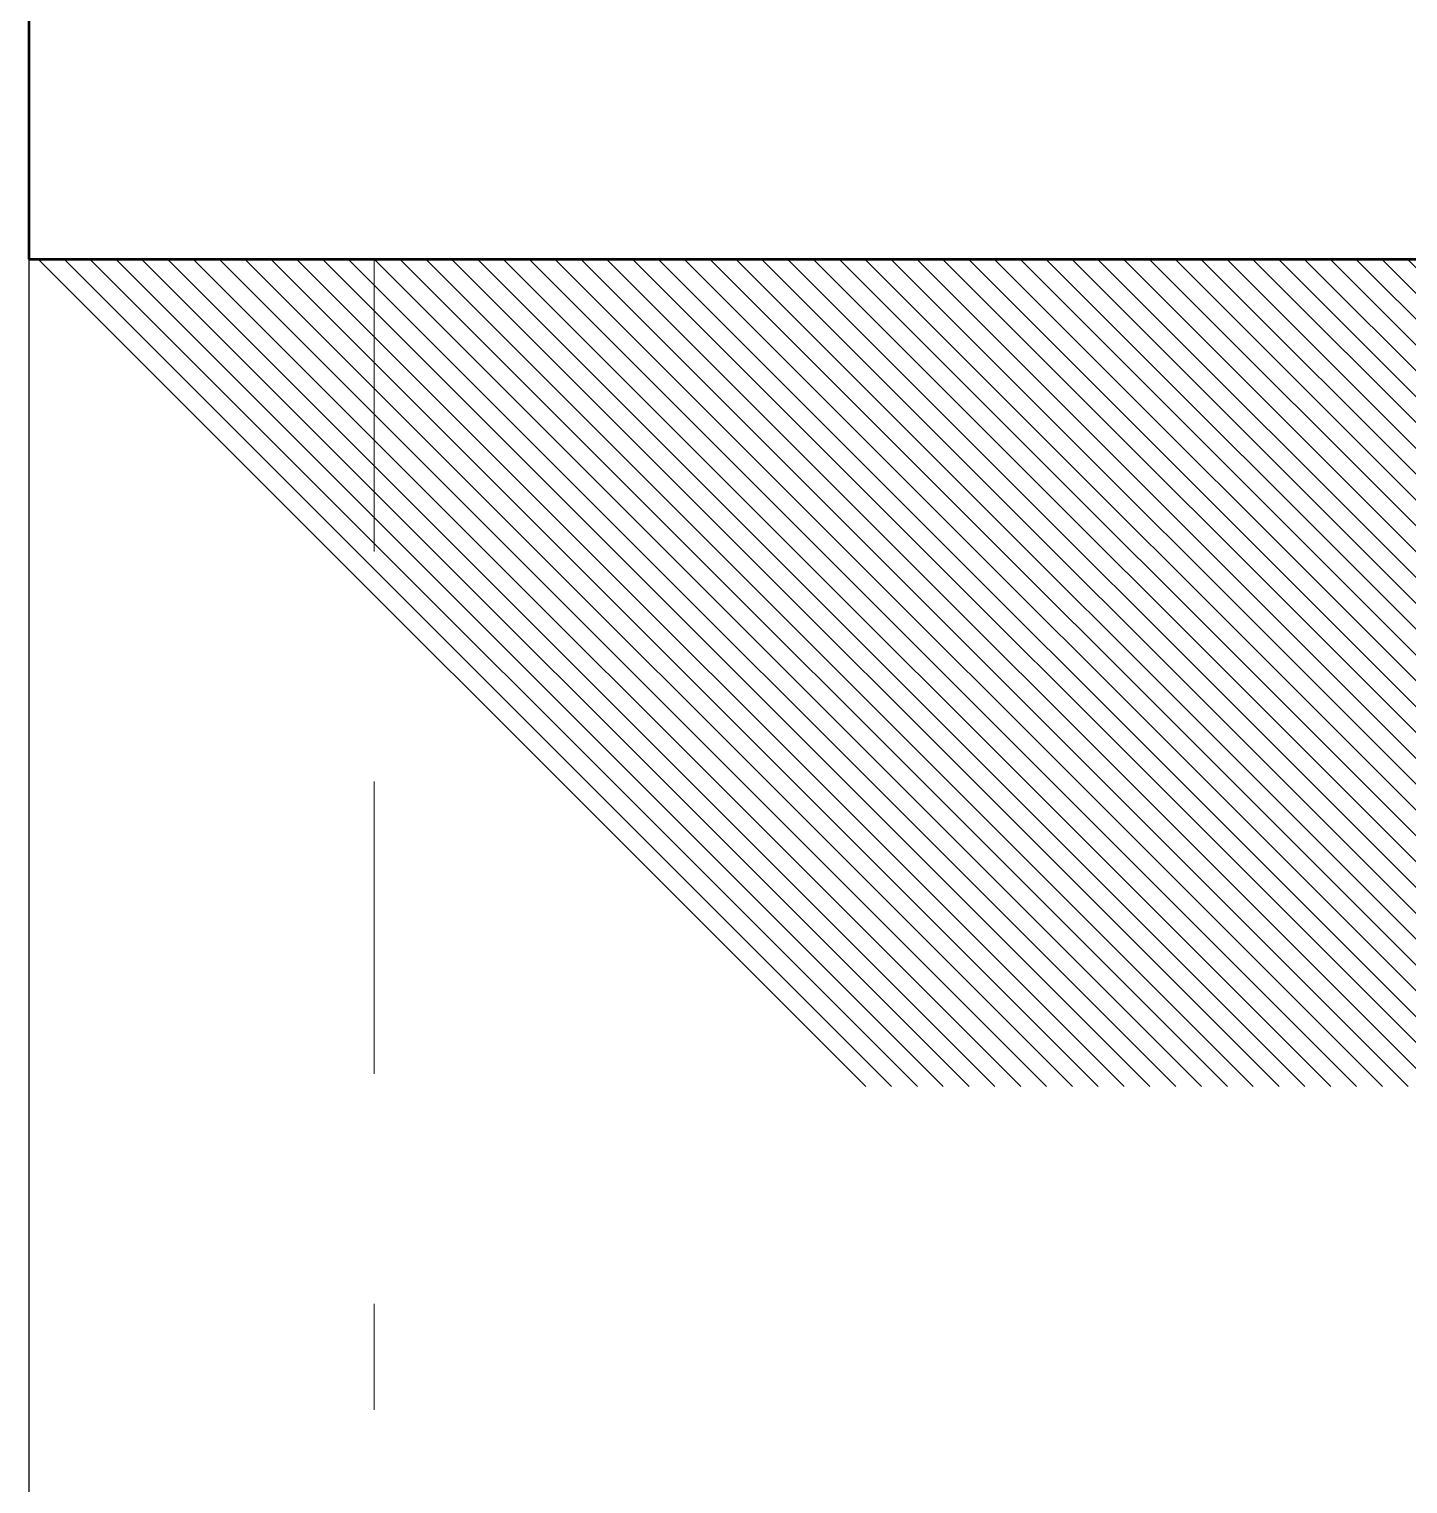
# Model space of a CAD drawing. Header units: millimetres. Extents: x 3779 to 7711, y 1445 to 3132.
# Drawn here: x 3963.5 to 3964.099, y 1452.643 to 1453.275 of the extents above; entities that cross this region are included whole.
import ezdxf

# ---------------------------------------------------------------- set-up
doc = ezdxf.new("R2010")
doc.units = ezdxf.units.MM
doc.linetypes.add('HIDDEN', pattern=[9.525, 6.35, -3.175])
for name, color, linetype, lineweight in [('pluma 0.0', 33, 'Continuous', 0), ('pluma 2.5', 30, 'Continuous', 25), ('pluma 5', 36, 'Continuous', 50), ('proyecciones', 32, 'HIDDEN', 9)]:
    doc.layers.add(name, color=color, linetype=linetype, lineweight=lineweight)

msp = doc.modelspace()

# ---------------------------------------------------------------- hatches: boundary and pattern name
at = {"layer": 'pluma 0.0'}
h = msp.add_hatch(dxfattribs=at)
h.set_pattern_fill('LINE', color=256, scale=0.0025, angle=135)
h.set_pattern_definition([(135, (5e-12, -5.6), (-0.005612660076, -0.005612660076), [])])
h.paths.add_polyline_path([(3966.5498, 1453.07487), (3963.7498, 1453.07487), (3963.7498, 1452.92487), (3963.85931, 1452.81535), (3966.5498, 1452.81535)])
h.paths.add_polyline_path([(3966.5498, 1453.17487), (3963.4998, 1453.17487), (3963.7498, 1452.92487), (3963.7498, 1453.07487), (3966.5498, 1453.07487)])
h.paths.add_polyline_path([(3967.10283, 1452.81535), (3967.10283, 1452.87183), (3966.7998, 1453.17487), (3966.5498, 1453.17487), (3966.5498, 1452.81535)])

# ---------------------------------------------------------------- linework, layer by layer
at = {"layer": 'pluma 2.5'}
msp.add_line((3963.4998, 1451.52527), (3963.4998, 1453.17487), dxfattribs=at)
at = {"layer": 'pluma 5'}
for q in [(3963.4998, 1456.17487), (3966.7998, 1453.17487)]:
    msp.add_line((3963.4998, 1453.17487), q, dxfattribs=at)
at = {"layer": 'proyecciones', "linetype": 'HIDDEN', "ltscale": 0.02}
msp.add_line((3963.6498, 1453.17487), (3963.6498, 1452.67487), dxfattribs=at)

doc.saveas('drawing.dxf')
